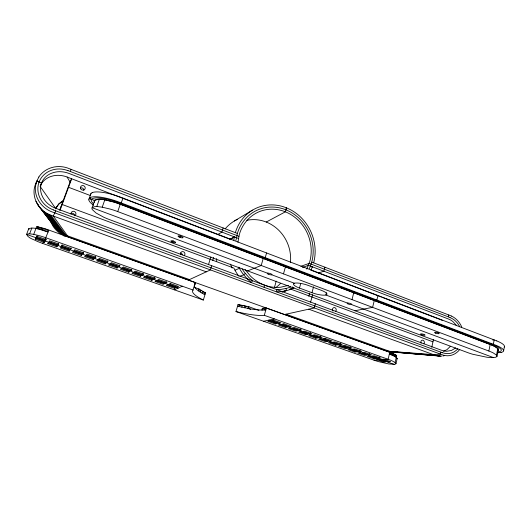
<?xml version="1.0" encoding="UTF-8"?>
<svg xmlns="http://www.w3.org/2000/svg" width="531" height="531" viewBox="0 0 531 531"><rect width="100%" height="100%" fill="white"/><g stroke="black" fill="none" stroke-linecap="round" stroke-linejoin="round"><path stroke-width="0.8" d="M194.14 287.264L198.833 288.937L205.51 292.886L203.346 300.042L202.49 299.617A39.765 7.773 16.3 0 1 192.806 290.49L195.508 282.638L48.799 230.056L48.095 231.987C41.976 230.461 34.96 226.598 28.74 228.669L28.986 229.671M237.928 242.182L239.395 234.217A39.659 36.148 66.4 0 1 284.868 211.617A39.659 36.148 66.4 0 1 309.852 261.385L306.792 269.137M237.536 306.228L250.692 308.956A39.686 8.045 16.3 0 0 260.721 310.018L261.836 310.031L262.347 308.226L266.363 308.033L389.754 352.259L389.349 354.011L395.031 356.467L397.188 358.372L395.98 363.742L394.951 364.299L388.798 363.954L378.583 361.631A17.609 3.053 14.2 0 1 374.03 360.177L235.99 311.538L238.054 304.462L248.966 306.799L258.929 310.343M397.188 358.372L396.949 358.837M233.819 240.065L234.337 236.872L229.976 239.229L67.105 177.029A24.16 22.574 21.3 0 0 60.222 175.436C52.456 174.619 43.628 178.15 40.456 185.677M235.923 240.47L237.377 233.434A41.863 38.159 66.4 0 1 285.366 209.606A41.863 38.159 66.4 0 1 311.75 262.115L451.556 316.058M35.604 185.618L36.725 181.283L38.876 177.015M503.634 350.732L504.45 346.438M94.677 200.526L91.883 208.331L92.228 209.519L96.138 213.07L103.552 217.113A25.7 6.445 18.9 0 0 110.163 219.847L467.38 352.491A22.461 4.58 12.4 0 0 472.889 354.296L487.093 357.277L491.932 357.635L495.821 357.25L497.029 356.281L496.531 355.139L497.779 348.668L494.653 346.491A22.156 4.653 12.4 0 0 490.146 344.513L120.258 204.282A25.355 6.511 19 0 0 112.977 201.84C107.189 200.718 100.286 197.578 94.677 200.526L94.558 201.966M496.95 356.52L498.27 349.836L497.779 348.668M496.531 355.139L493.385 353.002A22.209 4.5 12.5 0 0 488.872 351.044L490.153 344.513M440.856 352.159L440.431 354.144L433.415 354.622L386.429 351.097M448.37 316.881L448.781 314.943M431.769 347.274L433.455 339.488M396 363.576L395.11 362.5L396.703 355.538L389.754 352.259M389.349 354.011L388.128 359.275L384.61 359.5M393.252 355.571L393.657 353.832M393.896 355.876L394.301 354.131M394.493 356.175L394.891 354.429M395.031 356.467L395.436 354.721M395.515 356.746L395.92 355.007M395.94 357.018L396.338 355.279M383.389 362.082L385.645 361.95L378.849 359.547L376.618 359.693L383.389 362.082L383.727 360.622M390.205 354.323L390.61 352.577M391.028 354.642L391.433 352.889M391.812 354.954L392.217 353.208M392.555 355.266L392.96 353.52M378.888 358.432L381.158 358.279L374.229 355.823L371.992 355.989L378.888 358.432L379.234 356.945M266.237 222.038L285.393 211.823L286.428 207.827L283.123 206.652A44.073 40.17 66.4 0 0 235.352 232.658M373.977 358.764L376.194 358.611L369.337 356.188L367.147 356.347L373.977 358.764L374.322 357.29M369.304 355.04L371.534 354.867L364.545 352.392L362.348 352.577L369.304 355.04L369.656 353.546M377.966 295.501L376.877 300.028L374.494 300.526M359.633 351.615L361.823 351.422L354.774 348.927L352.617 349.132L359.633 351.615L359.998 350.121M374.255 300.573L372.616 307.356L354.94 310.741M354.907 352.033L357.044 351.847L350.068 349.378L347.964 349.577L354.907 352.033L355.266 350.553M349.883 348.163L352.026 347.958L344.918 345.435L342.807 345.661L349.883 348.163L350.254 346.67M352.02 299.617L353.719 292.787M335.512 345.183L337.563 344.958L330.461 342.449L328.443 342.687L335.512 345.183L335.884 343.696M340.046 344.685L342.143 344.453L334.975 341.911L332.91 342.156L340.046 344.685L340.424 343.179M320.113 337.63L322.125 337.358L314.823 334.776L312.852 335.061L320.113 337.63L320.505 336.116M326.465 292.767L325.881 295.004L347.44 303.055M315.779 338.22L317.737 337.955L310.516 335.4L308.591 335.685L315.779 338.22L316.164 336.727M310.018 334.059L311.976 333.767L304.615 331.158L302.69 331.463L310.018 334.059L310.416 332.539M305.783 334.689L307.695 334.404L300.407 331.829L298.528 332.134L305.783 334.689L306.181 333.189M315.328 303.838L314.246 307.967L284.463 314.551M324.945 267.199L323.89 271.222L318.334 272.974M308.823 296.325L309.666 293.139M299.829 330.455L301.741 330.136L294.313 327.508L292.435 327.833L299.829 330.455L300.234 328.928M311.976 292.714L299.504 288.067A10.859 2.589 15.1 0 1 294.426 283.215A10.859 2.589 15.1 0 1 308.438 285.492L321.182 290.271A10.812 2.555 14.9 0 1 325.941 294.99A10.812 2.555 14.9 0 1 311.976 292.714L313.542 286.8M310.615 302.166L312.586 294.712M285.525 327.541L287.344 327.215L279.923 324.594L278.144 324.939L285.525 327.541L285.937 326.034M299.504 288.067L300.705 283.62M275.264 323.917L277.036 323.571L269.549 320.923L267.816 321.288L275.264 323.917L275.682 322.403M283.494 273.863L285.426 266.901M235.99 311.538L237.178 311.843A39.765 7.773 16.3 0 0 263.104 315.427L264.319 315.321L266.363 308.033M274.461 287.377L276.2 281.145M264.046 287.284L264.637 285.187M261.836 310.031L262.785 310.044L263.296 308.239M262.785 310.044L264.63 309.978L265.148 308.166M248.966 306.799L248.455 308.571L250.758 309.394M263.217 258.478L261.206 265.487L247.652 270.903M266.575 252.948L265.234 257.628L263.396 258.398M247.831 308.465L248.342 306.692M244.871 307.894L245.382 306.121M238.718 306.526L239.235 304.761M241.824 307.25L242.342 305.478M37.482 180.6C28.973 193.032 37.21 210.847 50.903 215.181L206.293 271.826M204.973 294.672L204.123 294.247L204.661 292.462M204.123 294.247L200.214 292.03L200.758 290.238M202.059 293.132L202.603 291.34M200.214 292.03L198.587 290.961L199.132 289.163M212.692 260.562L213.648 257.435M211.657 265.692L210.356 269.954L188.366 280.109M223.146 227.952L221.885 232.093L217.69 234.543M194.904 283.687L194.525 284.921L194.943 284.497M198.587 290.961L198.833 288.937M208.504 264.597L210.853 256.918M198.282 290.736L197.193 289.926A39.686 8.045 16.3 0 1 194.286 286.315L194.824 283.733M311.75 262.115L309.414 268.573M174.427 288.326L175.688 287.756L167.537 284.875L166.322 285.466L174.427 288.326L174.925 286.767M179.87 237.304L180.374 235.731M165.818 283.023L167.046 282.412L158.723 279.465L157.534 280.096L165.818 283.023L166.263 281.642M172.621 242.176L173.113 240.649M151.78 280.335L152.921 279.711L144.618 276.777L143.523 277.421L151.78 280.335L152.291 278.762M154.302 278.954L155.477 278.31L147.067 275.33L145.945 275.994L154.302 278.954L154.753 277.56M142.686 274.839L143.788 274.169L135.305 271.162L134.243 271.852L142.686 274.839L143.144 273.445M140.297 276.279L141.372 275.629L132.989 272.668L131.96 273.339L140.297 276.279L140.815 274.706M285.95 209.838L286.428 207.827M128.708 272.191L129.717 271.514L121.254 268.52L120.285 269.217L128.708 272.191L129.166 270.81M130.951 270.684L131.993 269.994L123.424 266.954L122.429 267.67L130.951 270.684L131.416 269.29M119.11 266.496L120.079 265.772L111.43 262.706L110.508 263.449L119.11 266.496L119.581 265.088M117.006 268.055L117.955 267.352L109.406 264.332L108.51 265.062L117.006 268.055L117.477 266.675M105.191 263.887L106.074 263.157L97.445 260.104L96.615 260.86L105.191 263.887L105.669 262.5M107.149 262.261L108.058 261.511L99.324 258.411L98.461 259.188L107.149 262.261L107.634 260.854M123.079 198.129L120.876 203.585M488.872 351.044L117.736 211.577L120.258 204.282M93.264 259.679L94.08 258.916L85.372 255.842L84.608 256.626L93.264 259.679L93.755 258.285M95.076 257.993L95.912 257.21L87.091 254.083L86.307 254.887L95.076 257.993L95.567 256.579M267.432 273.173L92.129 207.694C95.016 205.636 98.965 206.898 102.224 207.19L104.786 199.915M96.761 206.592L99.33 199.351M81.23 255.431L81.973 254.641L73.178 251.528L72.481 252.344L81.23 255.431L81.721 254.03M82.882 253.679L83.652 252.862L74.745 249.709L74.028 250.539L82.882 253.679L83.387 252.258M69.07 251.143L69.747 250.32L60.866 247.18L60.242 248.023L69.07 251.143L69.574 249.736M62.147 244.731L61.629 246.152L70.57 249.318L71.081 247.897M92.162 192.68L90.887 193.636L88.83 199.769M48.401 242.249L47.883 243.663L56.797 246.809L57.308 245.402M58.144 244.917L58.762 244.041L49.682 240.828L49.111 241.724L58.144 244.917L58.662 243.49M44.577 230.806L45.288 228.868L48.799 230.056M45.746 231.184L46.462 229.253M46.92 231.582L47.631 229.644M59.711 210.117L70.397 181.078L71.665 178.774L60.069 210.289M40.017 229.478L40.728 227.547L45.288 228.868M41.126 229.777L41.843 227.845M42.261 230.102L42.971 228.164M43.409 230.441L44.126 228.509M55.762 210.853L53.273 216.044L67.444 235.777L66.873 236.567M70.311 171.486L71.108 169.329M48.095 231.987L45.108 239.209M35.935 237.842L35.404 239.255L44.405 242.435L44.929 241.021M37.004 235.817L36.466 237.251L45.586 240.477L46.117 239.043M36.871 228.735L37.588 226.803L40.728 227.547M37.88 228.954L38.597 227.022M38.936 229.206L39.646 227.275M203.346 300.042L42.606 243.404A20.682 3.976 19.1 0 1 37.137 241.3C33.672 239.328 28.209 238.313 26.57 234.403L29.019 233.753L33.725 234.337L36.619 226.604L37.588 226.803M497.886 350.812C500.308 349.279 496.352 347.174 495.045 346.511A22.601 4.746 12.4 0 0 490.438 344.486L120.358 204.163A25.86 6.644 19 0 0 112.904 201.667C106.977 200.519 99.908 197.306 94.179 200.34L94.266 202.265M28.74 228.669L26.57 234.403L178.263 288.054M29.65 233.773L31.833 227.991M35.365 184.801L36.838 180.991L41.551 182.929C44.558 174.852 53.817 170.896 61.994 171.805A24.572 22.939 21.9 0 1 68.99 173.445L238.419 238.432M311.199 269.642L312.361 266.801M40.688 185.02L41.551 182.929C38.431 191.06 42.819 200.24 49.622 205.006A24.506 22.793 23.2 0 0 56.054 208.437L441.659 350.314A20.291 16.892 78.3 0 0 446.697 351.263L451.529 350.433L455.644 347.924M55.602 208.915L58.722 203.877L63.328 200.366M56.744 206.625L55.801 208.663L40.11 186.408M35.404 239.255L35.882 238.353L44.936 241.552L44.405 242.435M36.466 237.251L36.964 236.322L46.137 239.567L45.586 240.477M61.025 206.539L62.2 204.495L233.879 268.082L234.994 270.186A32.57 29.942 66.8 0 0 238.804 276.08M42.606 243.404L43.396 242.076M43.927 241.193L44.564 240.118M47.883 243.663L48.44 242.786L57.401 245.953L56.797 246.809M90.887 193.636L90.529 195.03M90.449 197.472L89.122 198.481L94.179 200.34M56.81 206.605L58.987 204.017L62.777 201.335M498.191 350.082L497.779 350.513M61.629 246.152L62.273 245.289L71.267 248.475L70.57 249.318M450.394 346.318L446.956 349.657L443.485 351.263M280.534 283.322L279.366 284.57A37.223 34.336 66.4 0 1 275.928 287.463M195.089 283.069L195.508 282.638M242.169 268.892A31.415 28.78 66.7 0 0 245.335 273.425L243.729 274.799L239.952 276.273M234.324 221.015L252.51 210.13M229.93 239.508L234.29 237.151L236.381 237.656M294.128 287.696L293.066 288.207A32.915 30.008 68.2 0 1 286.528 290.59L282.147 291.871M174.327 289.813L182.352 286.222M234.994 270.186L239.454 268.308A33.088 30.32 66.8 0 0 243.729 274.799L247.599 279.213L251.369 282.519L252.55 280.74L249.006 277.62L245.335 273.425M288.433 285.373L280.673 287.218A39.659 36.148 66.4 0 1 250.406 276.027L245.123 269.562M300.865 266.303L309.228 263.369L450.049 317.525M302.458 267.432L308.531 265.327L448.337 318.958A20.357 16.959 78.8 0 1 452.956 321.62L456.72 325.629M289.355 289.295L293.066 288.207L292.468 286.866M285.957 288.452L280.985 289.408L276.605 289.587L276.644 291.798L281.291 291.605L286.528 290.59L285.957 288.452A31.263 28.495 68.1 0 0 290.676 286.906M443.033 355.962L444.135 355.724M263.568 321.255L274.461 318.925M501.052 352.398L497.275 352.75M264.63 309.978L265.845 309.852M492.735 340.026L494.182 339.893L493.332 344.261L491.885 344.373M374.03 360.177L377.382 359.965M379.612 359.819L382.32 359.646M286.03 314.206L390.736 351.734L441.911 356.122M389.681 351.396L435.128 355.246L439.641 356.175M390.736 351.734L438.652 355.843M391.832 352L440.776 356.195M392.94 352.179L394.048 352.285M102.224 207.19L110.428 209.141A25.422 6.306 18.9 0 1 117.736 211.577M33.725 234.337L40.097 235.91A20.503 3.903 19 0 1 45.945 237.802L193.218 290.085M36.725 181.283L39.168 182.033M268.918 320.107L394.121 364.385M497.474 352.259L498.709 352.697M199.324 289.946L201.661 290.776M243.888 305.81L246.178 306.619M203.167 292.057L205.51 292.886M238.054 304.462L241.107 305.551M264.319 315.321L388.128 359.275A17.457 3.007 14.2 0 1 392.044 360.828L395.11 362.5M37.07 226.697L39.34 227.514M54.109 226.246L59.22 231.609L65.758 235.173L189.514 279.578M308.763 309.181L435.128 355.246M53.399 209.991L442.562 352.783M290.543 289.063L432.951 341.811M119.429 196.749L496.777 340.902M271.786 274.799L294.366 283.229M351.495 304.568L493.491 357.609M68.532 187.29L90.23 195.494M493.299 344.911L118.911 202.835A24.081 6.219 19.1 0 0 91.551 199.351A24.094 6.226 19.1 0 0 93.39 203.698M310.748 270.08L381.358 297.048M382.128 297.34L441.294 319.934A20.059 16.786 79 0 1 442.25 320.339M67.988 170.59L238.87 236.308M237.377 233.434L67.238 167.889A25.276 23.537 22.2 0 0 38.823 176.982M63.833 235.432L388.765 351.894A19.348 16.634 78.9 0 0 394.254 352.378M89.175 198.402L91.664 199.39M497.408 352.265L498.523 352.71M286.594 207.893L289.807 209.36A44.073 40.17 66.4 0 1 313.648 262.845M310.449 266.064L312.261 267.053M38.192 205.404L55.941 228.569M42.5 210.23L58.058 230.666M36.559 202.656L38.564 205.285M41.305 209.121L56.963 229.651M37.329 204.05L53.319 225.005L52.609 223.717M43.768 211.265L59.22 231.609M35.889 201.216L36.865 202.503M45.095 212.221L60.441 232.485M46.482 213.097L61.709 233.282M47.929 213.887L63.03 233.998M49.416 214.584L64.39 234.636M50.903 215.181L65.758 235.173M67.105 177.029L70.45 182.704M238.824 267.146L239.454 268.308M232.147 268.075L231.031 265.58A43.17 39.5 66.4 0 1 230.487 264.139M216.767 261.239L216.442 258.657M194.26 285.578L194.266 285.917M493.246 344.918A21.014 4.421 12.3 0 1 498.436 351.9M501.105 352.418A23.357 4.912 12.3 0 0 495.894 345.263L117.736 201.621A26.769 6.916 19.1 0 0 90.389 197.446M496.737 340.902A23.324 5.018 12.2 0 1 504.204 347.055M93.602 205.251A26.782 6.923 19.1 0 1 88.77 199.749M92.102 192.653A26.716 7.062 19.2 0 1 119.415 196.769M450.029 317.598A18.791 15.638 78.6 0 1 459.74 326.751M457.768 348.84A18.791 15.631 78.6 0 1 442.575 352.71M246.875 220.332A37.316 34.402 66.4 0 1 290.444 262.566M67.961 170.677A22.74 21.174 22.2 0 0 39.062 181.994A22.733 21.167 22.3 0 0 53.425 209.904M421.096 343.172A2.064 1.739 79.4 0 1 421.574 340.49A2.064 1.739 79.4 0 1 423.93 340.988A2.064 1.739 79.4 0 1 423.857 343.749M70.636 213.754A2.409 2.277 22.2 0 1 74.552 215.194M80.42 187.954A2.389 2.23 26.4 0 1 83.812 190.31M71.127 213.966A2.436 2.303 22.7 0 1 72.833 211.358A2.436 2.303 22.7 0 1 75.76 212.871A2.436 2.303 22.7 0 1 74.572 215.745M180.434 253.048A2.25 2.144 56.3 0 1 182.458 254.873M180.786 254.78A2.27 2.164 56.5 0 1 181.562 251.893A2.27 2.164 56.5 0 1 184.483 252.557A2.27 2.164 56.5 0 1 184.224 255.557M332.22 309.533A2.111 1.885 76.7 0 1 332.466 310.595M332.977 311.093A2.137 1.898 76.6 0 1 332.678 310.635M332.492 310.111A2.137 1.898 76.6 0 1 334.855 307.681A2.137 1.898 76.6 0 1 335.678 311.285M35.537 185.604A25.269 23.53 22.3 0 0 51.042 211.53L443.272 355.139A20.882 17.377 78.6 0 0 459.766 349.431M451.542 316.111A20.888 17.384 78.6 0 1 461.758 327.023M63.853 235.379A22.601 21.353 22.2 0 1 50.963 221.912M286.322 290.47A32.404 29.63 68.2 0 1 281.974 291.957M225.157 228.894A41.365 38.152 66.4 0 1 237.257 219.442M63.554 235.731A2.144 0.438 19 0 1 64.603 236.103M156.127 280.846L154.972 281.463L163.156 284.35L164.358 283.753L156.127 280.846M170.265 283.554L169.017 284.158L177.221 287.059L178.516 286.474L170.265 283.554M273.425 320.107L271.653 320.478L279.18 323.147L280.992 322.788L273.425 320.107M283.919 323.824L282.094 324.175L289.554 326.817L291.413 326.479L283.919 323.824M290.211 328.224L288.379 328.55L295.701 331.132L297.566 330.826L290.211 328.224M320.532 338.944L318.56 339.203L325.689 341.718L327.693 341.473L320.532 338.944M324.945 338.36L322.928 338.625L330.123 341.174L332.18 340.922L324.945 338.36M340.305 345.927L338.247 346.152L345.25 348.621L347.347 348.416L340.305 345.927M359.739 352.796L357.595 352.982L364.485 355.412L366.662 355.246L359.739 352.796M383.833 359.228L381.55 359.374L388.387 361.79L390.703 361.657L383.833 359.228M421.554 334.703A2.297 0.485 13.2 0 0 425.039 335.101A2.297 0.485 13.2 0 0 421.813 333.893A2.297 0.485 13.2 0 0 421.554 334.703M435.539 333.129A2.376 0.518 12.9 0 0 439.17 333.534A2.376 0.518 12.9 0 0 435.871 332.293A2.376 0.518 12.9 0 0 435.539 333.129M171.54 241.685A2.516 0.617 17.7 0 0 175.575 242.607A2.516 0.617 17.7 0 0 172.661 240.941A2.516 0.617 17.7 0 0 171.54 241.685M178.761 236.793A2.602 0.657 17.6 0 0 182.943 237.742A2.602 0.657 17.6 0 0 179.963 235.996A2.602 0.657 17.6 0 0 178.761 236.793M347.878 303.838A2.376 0.551 14.3 0 0 351.714 304.482A2.376 0.551 14.3 0 0 348.821 303.108A2.376 0.551 14.3 0 0 347.878 303.838M268.162 274.089A2.443 0.591 15.8 0 0 271.945 274.686A2.443 0.591 15.8 0 0 268.719 273.18A2.443 0.591 15.8 0 0 268.162 274.089M80.705 188.737A2.416 2.257 26.9 0 0 84.827 189.215A2.416 2.257 26.9 0 0 83.002 185.565A2.416 2.257 26.9 0 0 80.705 188.737"/></g></svg>
